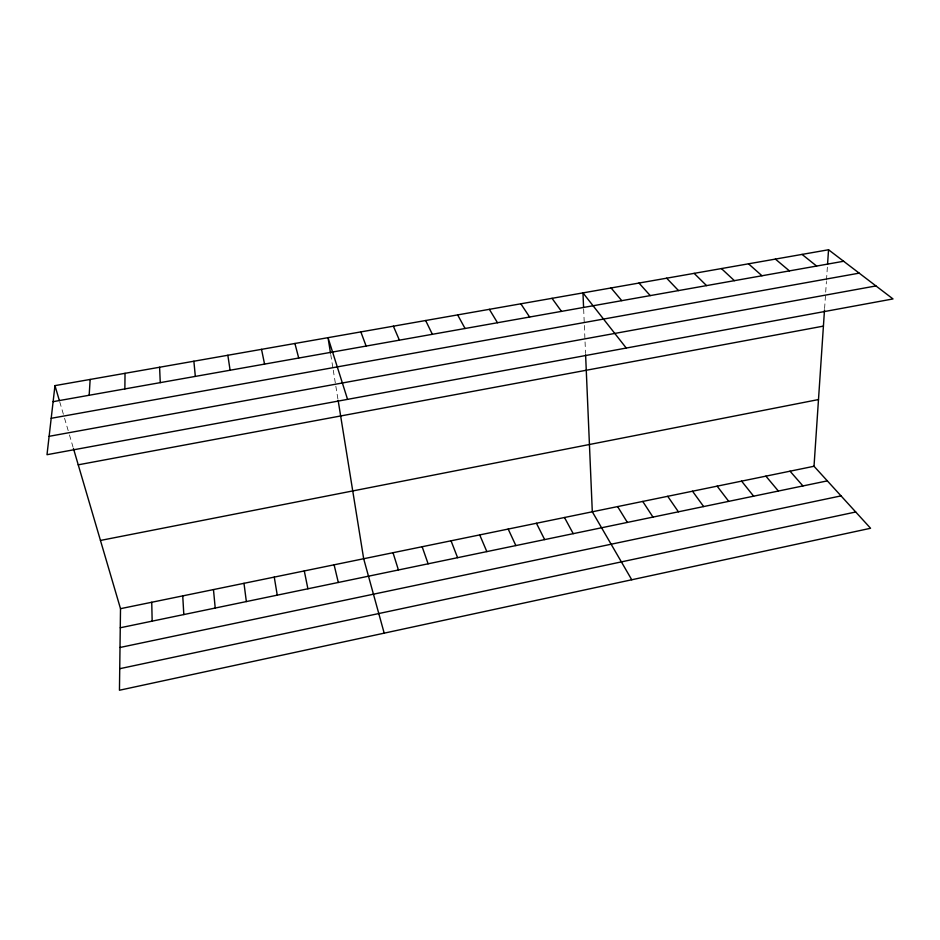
<?xml version="1.0" encoding="UTF-8"?>
<svg xmlns="http://www.w3.org/2000/svg" width="940" height="940" viewBox="0 0 940 940"><rect width="100%" height="100%" fill="white"/><g stroke="black" fill="none" stroke-linecap="round" stroke-linejoin="round"><path stroke-width="0.7" stroke-dasharray="4.7 3.53" d="M824.591 308.555L826.413 281.448M826.507 280.038L827.47 265.668M59.737 401.873L64.143 416.866M64.555 418.253L69.043 433.528M69.454 434.914L73.062 447.205M330.739 354.556L333.03 368.762M333.265 370.207L335.603 384.707M335.839 386.164L337.906 398.995M583.658 309.025L585.549 353.464"/><path stroke-width="1.41" d="M124.867 388.925L125.032 373.321M73.461 448.568L120.508 608.673L119.451 690.242L870.569 528.268L814.016 466.264L824.498 310.024M89.159 395.258L90.158 379.443M827.564 264.222L828.539 249.758L54.967 385.623L47 454.702L893 298.932L828.539 249.758M119.733 668.704L855.717 511.995M120.003 647.484L841.03 495.885M120.261 627.767L827.341 480.869M120.508 608.673L814.016 466.264M100.463 540.441L818.493 399.559M78.231 464.818L823.417 326.11M49.127 436.313L875.962 285.936M51.195 418.3L859.195 273.141M53.122 401.662L843.615 261.261M802.055 254.399L816.613 266.055M775.383 259.088L789.412 270.885M748.499 263.811L761.999 275.761M721.427 268.57L734.387 280.661M694.143 273.352L706.551 285.607M666.66 278.181L678.504 290.589M638.977 283.046L650.245 295.607M790.035 471.187L802.936 485.933M611.07 287.946L621.775 300.659M765.9 476.145L778.367 491.044M741.601 481.127L753.633 496.179M626.263 348.047L582.965 292.88L583.587 307.556M717.138 486.156L728.723 501.361M692.51 491.209L703.649 506.566M552.027 298.321L561.474 311.375M667.717 496.308L678.398 511.807M520.831 303.796L529.62 317.027M642.749 501.431L652.971 517.094M617.615 506.589L627.368 522.417M489.364 309.331L497.483 322.737M631.75 579.769L592.306 511.783L585.608 354.862M457.639 314.9L465.065 328.495M564.482 517.505L573.224 533.662M536.435 523.263L544.648 539.595M425.644 320.517L432.365 334.299M508.188 529.056L515.86 545.576M393.378 326.18L399.394 340.163M479.717 534.907L486.838 551.604M451.036 540.794L457.592 557.69M360.843 331.902L366.13 346.073M422.142 546.728L428.123 563.812M347.553 399.359L328.025 337.66L330.516 353.146M393.014 552.708L398.419 569.981M54.967 385.623L59.349 400.511M384.19 633.161L363.674 558.736L338.142 400.405M294.913 343.476L298.709 358.046M334.099 564.811L338.318 582.471M261.532 349.339L264.563 364.109M304.29 570.933L307.897 588.781M274.257 577.101L277.253 595.149M227.844 355.261L230.1 370.231M243.989 583.317L246.351 601.577M193.875 361.23L195.332 376.399M213.474 589.58L215.213 608.039M182.736 595.889L183.817 614.56M159.6 367.246L160.258 382.639M151.739 602.258L152.162 621.14"/></g></svg>
